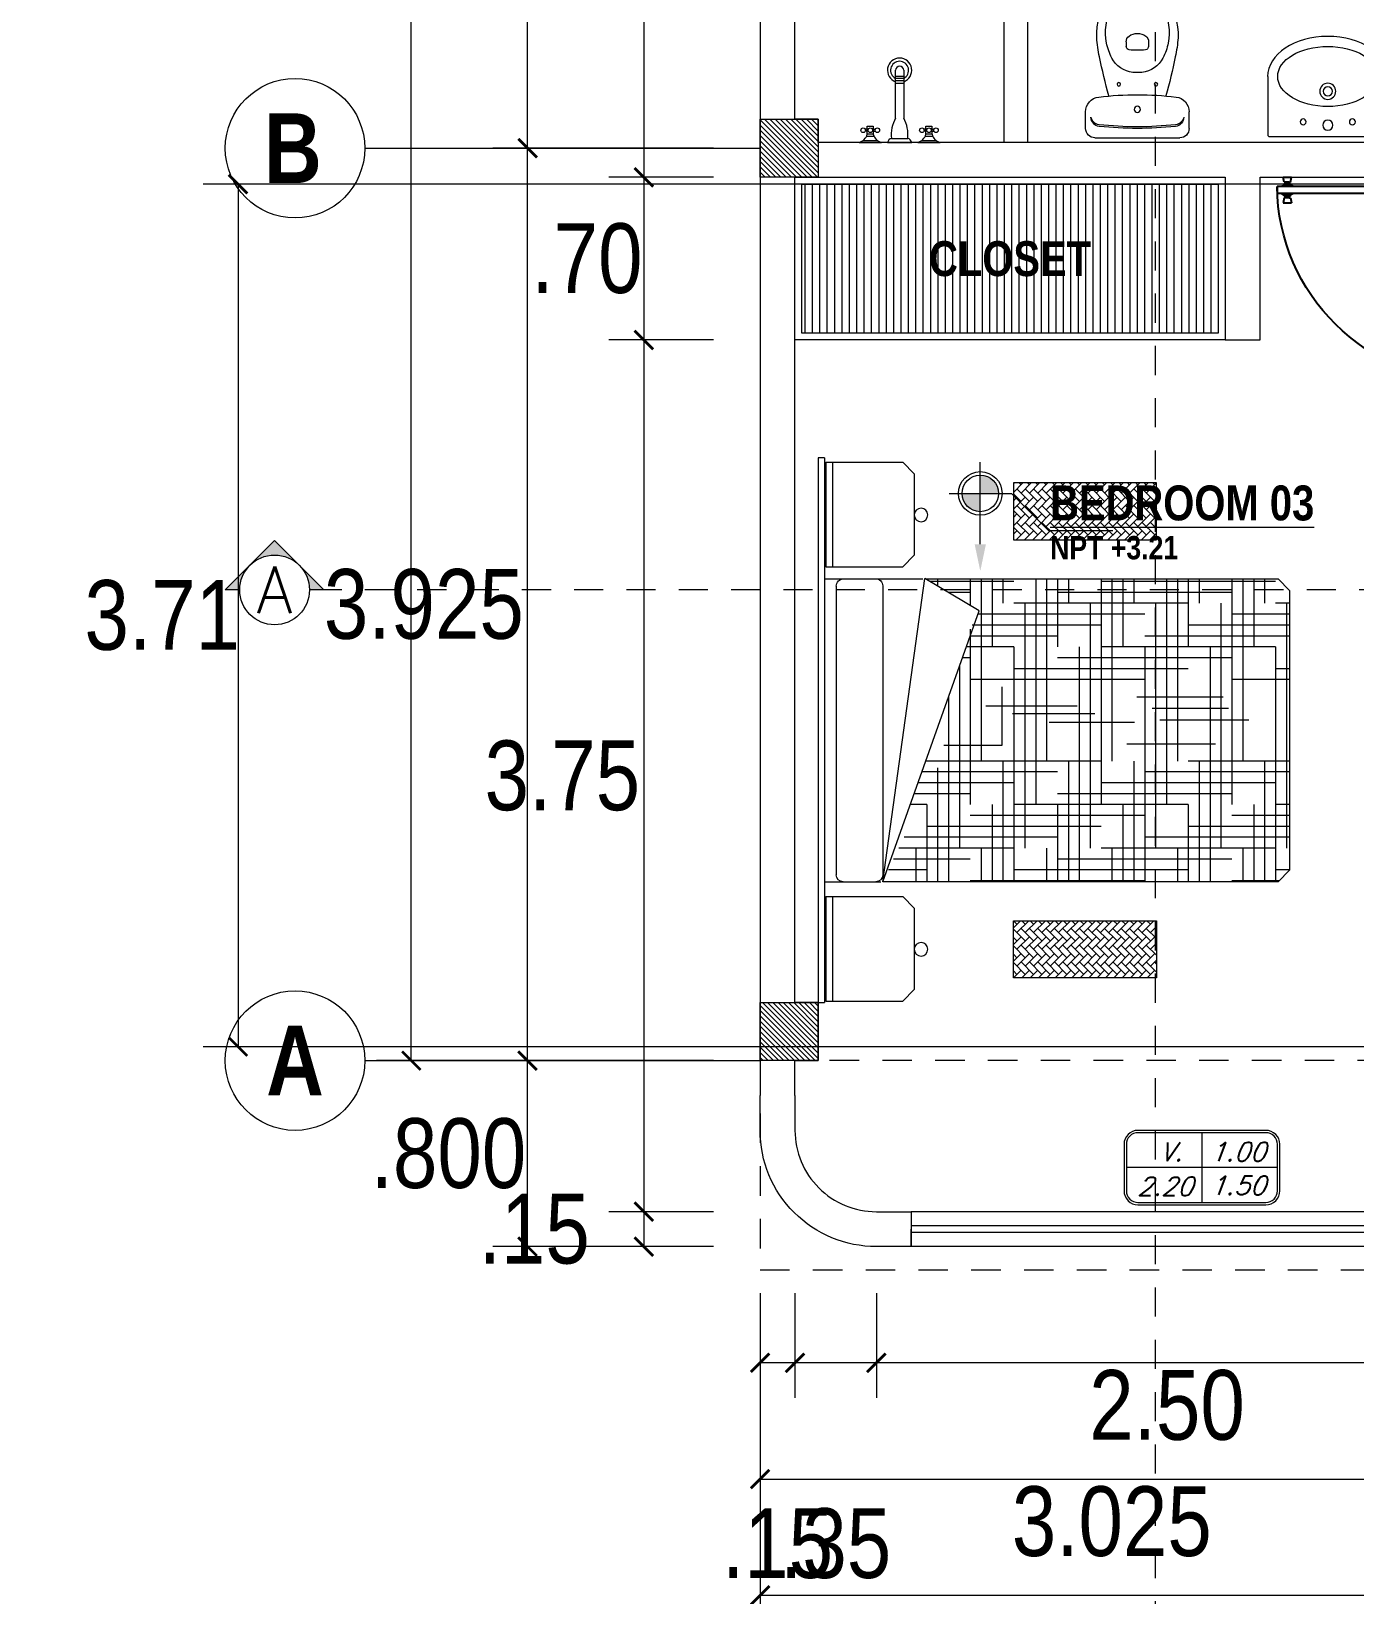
# Model space of a CAD drawing. Header units: millimetres. Extents: x 68 to 194, y 47 to 103.
# Drawn here: x 80.62 to 86.31, y 84.31 to 91.04 of the extents above; entities that cross this region are included whole.
import ezdxf
from ezdxf.enums import TextEntityAlignment as Align

# ---------------------------------------------------------------- set-up
doc = ezdxf.new("R2010")
doc.units = ezdxf.units.MM
doc.linetypes.add('DASHED', pattern=[19.05, 12.7, -6.35])
doc.linetypes.add('DASHED2', pattern=[0.375, 0.25, -0.125])
for name, color, linetype in [('_u', 7, 'Continuous'), ('A_Puerta', 32, 'Continuous'), ('G_Acotación', 171, 'Continuous')]:
    doc.layers.add(name, color=color, linetype=linetype)
for name, color, linetype, lineweight in [('A_Bloques', 56, 'Continuous', 15), ('A_Detalle de Vanos', 250, 'Continuous', 5), ('A_Muro con Techo', 232, 'Continuous', 40), ('A_Texto', 43, 'Continuous', 9), ('A_Ventana', 140, 'Continuous', 9), ('Complemento', 151, 'Continuous', 9), ('E_Columna', 3, 'Continuous', 25), ('G_Cortes', 3, 'Continuous', 60), ('G_Ejes', 253, 'Continuous', 20), ('G_Sombreados', 8, 'Continuous', 9), ('G_Texto', 122, 'Continuous', 20)]:
    doc.layers.add(name, color=color, linetype=linetype, lineweight=lineweight)
doc.styles.add('4MM', font='romans.shx', dxfattribs={"height": 0.2})
doc.styles.add('Acotacion', font='ARIALN.TTF')
doc.styles.add('AMBIENTES', font='ARIALNB.TTF', dxfattribs={"height": 0.15})
doc.styles.add('Arial Marron', font='ARIALN.TTF')
doc.styles.add('Cotas', font='ARIALNB.TTF', dxfattribs={"height": 0.1})
doc.styles.add('Eje', font='ARIALNB.TTF', dxfattribs={"height": 0.3})
doc.styles.add('LETRAS', font='simplex1.shx', dxfattribs={"oblique": 20})
doc.dimstyles.new('Lenin_50', dxfattribs={"dimtxt": 0.3, "dimasz": 0.08, "dimexe": 0.15, "dimexo": 0.2, "dimgap": 0.03, "dimtad": 2, "dimtih": 1, "dimtoh": 1, "dimlfac": -1, "dimzin": 4, "dimdsep": 46, "dimtxsty": 'Acotacion', "dimblk": 'ARCHTICK', "dimcen": 0.08, "dimclrd": 256, "dimclre": 256, "dimclrt": 4, "dimazin": 1, "dimtm": 1e-09, "dimtfac": 1, "dimtmove": 2, "dimatfit": 2, "dimfxl": 0, "dimtolj": 1, "dimlwd": 13, "dimlwe": 18, "dimarcsym": 0})

# ---------------------------------------------------------------- blocks, each defined once
blk = doc.blocks.new('COBRE1_2')
h = blk.add_hatch()
h.set_pattern_fill('AR-HBONE', color=37, scale=0.00025, style=0)
h.set_pattern_definition([(45, (-1.600238, -0.118363), (1e-14, 0.03592102), [0.0762, -0.0254]), (135, (-1.582278, -0.100403), (1e-14, 0.03592102), [0.0762, -0.0254])])
h.paths.add_polyline_path([(-0.8188, -0.8395), (-1.0637, -0.8395), (-1.0637, -1.4547), (-0.8188, -1.4547)])
h = blk.add_hatch()
h.set_pattern_fill('AR-HBONE', color=37, scale=0.00025, style=0)
h.set_pattern_definition([(135, (1.601507, -0.118363), (-4e-18, 0.03592102), [0.0762, -0.0254]), (45, (1.583546, -0.100403), (-4e-18, 0.03592102), [0.0762, -0.0254])])
h.paths.add_polyline_path([(0.8201, -0.8395), (1.065, -0.8395), (1.065, -1.4547), (0.8201, -1.4547)])
for p, q in [((-1.1717, 0), (1.1717, 0)), ((-1.1717, -0.0273), (-1.1717, 0)), ((1.1717, 0), (1.1717, -0.0273)), ((-1.1717, -0.0273), (1.1717, -0.0273)), ((-1.153, -0.0331), (-0.703, -0.0331)), ((-1.153, -0.0331), (-1.153, -0.3631)), ((-1.153, -0.0608), (-0.703, -0.0608)), ((-0.703, -0.0331), (-0.703, -0.3631)), ((-0.6511, -0.0273), (-0.6511, -0.4505)), ((0.6523, -0.0273), (0.6523, -0.2699)), ((0.7154, -0.0331), (0.7154, -0.3631)), ((0.7154, -0.0331), (1.1654, -0.0331)), ((0.7154, -0.0608), (1.1654, -0.0608)), ((1.1654, -0.0331), (1.1654, -0.3631)), ((-0.6511, -0.1093), (-0.6511, -0.2473)), ((-0.6191, -0.0773), (0.6225, -0.0773)), ((0.6523, -0.1073), (0.6523, -0.2473)), ((0.6523, -0.2773), (-0.6527, -0.4586)), ((-0.6211, -0.2773), (0.6223, -0.2773)), ((0.6523, -0.2773), (-0.513, -0.6917)), ((0.6492, -0.2789), (0.6523, -0.2789)), ((0.6523, -1.9773), (0.6523, -0.2773)), ((-1.153, -0.3631), (-1.103, -0.4131)), ((-0.753, -0.4131), (-0.703, -0.3631)), ((0.7154, -0.3631), (0.7654, -0.4131)), ((1.1154, -0.4131), (1.1654, -0.3631)), ((-1.103, -0.4131), (-0.753, -0.4131)), ((-0.513, -0.6917), (-0.6527, -0.4586)), ((-0.6511, -0.4614), (-0.6511, -1.9773)), ((-0.6511, -0.4664), (-0.6481, -0.4664)), ((0.7654, -0.4131), (1.1154, -0.4131)), ((0.6484, -1.4039), (0.6484, -0.6539)), ((0.6484, -1.9812), (0.6484, -1.7789)), ((-0.6511, -1.9773), (-0.6011, -2.0273)), ((-0.5456, -2.0132), (0.5078, -2.0132)), ((0.6023, -2.0273), (0.6523, -1.9773)), ((-0.6011, -2.0273), (0.6023, -2.0273))]:
    blk.add_line(p, q)
at = {"color": 37}
for p, q in [((0.5547, -0.6539), (0.5547, -0.3243)), ((0.6016, -0.4664), (0.6016, -0.3017)), ((0.3203, -0.4664), (0.3203, -0.3954)), ((0.4609, -1.0289), (0.4609, -0.3694)), ((0.5078, -0.8414), (0.5078, -0.3468)), ((0.1328, -1.2164), (0.1328, -0.4621)), ((0.1797, -1.0289), (0.1797, -0.4454)), ((0.2266, -0.8414), (0.2266, -0.4287)), ((0.2734, -0.6539), (0.2734, -0.4121)), ((0.3203, -0.4664), (0.6523, -0.4664)), ((0.4141, -1.2164), (0.4141, -0.4664)), ((0.5078, -0.4195), (0.6523, -0.4195)), ((-0.6511, -0.5132), (-0.62, -0.5132)), ((-0.6393, -0.8414), (-0.6393, -0.4809)), ((0.1617, -0.5132), (0.6523, -0.5132)), ((-0.5924, -0.6539), (-0.5924, -0.5591)), ((-0.1429, -0.5601), (0.6523, -0.5601)), ((0.0644, -0.5399), (0.0644, -0.7912)), ((-0.6511, -0.6539), (-0.5356, -0.6539)), ((-0.4518, -1.2164), (-0.4518, -0.6623)), ((-0.4343, -0.6539), (0.3203, -0.6539)), ((-0.4049, -1.0289), (-0.4049, -0.6533)), ((-0.3581, -0.8414), (-0.3581, -0.6366)), ((-0.3112, -0.6539), (-0.3112, -0.6199)), ((-0.2747, -0.607), (0.5078, -0.607)), ((-0.2174, -1.4039), (-0.2174, -0.6539)), ((0.3672, -1.4039), (0.3672, -0.6539)), ((-0.6511, -0.7007), (0.1328, -0.7007)), ((-0.4987, -1.4039), (-0.4987, -0.6848)), ((-0.1049, -0.7202), (-0.1049, -1.1136)), ((0.5078, -0.7007), (0.6523, -0.7007)), ((-0.6511, -0.7476), (-0.3581, -0.7476)), ((-0.6511, -0.7945), (-0.5456, -0.7945)), ((0.0644, -0.7912), (-0.1868, -0.7912)), ((0.1328, -0.7945), (0.6523, -0.7945)), ((0.3203, -0.7476), (0.6523, -0.7476)), ((-0.5456, -1.5914), (-0.5456, -0.8414)), ((-0.3581, -0.8414), (0.6523, -0.8414)), ((-0.2643, -1.5914), (-0.2643, -0.8414)), ((-0.0721, -0.8349), (-0.0721, -1.19)), ((0.3203, -1.5914), (0.3203, -0.8414)), ((0.6016, -1.5914), (0.6016, -0.8414)), ((-0.6511, -0.9351), (0.3203, -0.9351)), ((-0.5456, -0.8882), (0.5078, -0.8882)), ((-0.6511, -0.982), (0.1328, -0.982)), ((-0.0339, -0.9934), (-0.0339, -1.3594)), ((0.5078, -0.982), (0.6523, -0.982)), ((-0.6511, -1.0289), (-0.3581, -1.0289)), ((-0.6511, -1.0757), (-0.5456, -1.0757)), ((-0.5924, -1.7789), (-0.5924, -1.0289)), ((-0.3112, -1.7789), (-0.3112, -1.0289)), ((0.1328, -1.0757), (0.6523, -1.0757)), ((0.2734, -1.7789), (0.2734, -1.0289)), ((0.3203, -1.0289), (0.6523, -1.0289)), ((0.5547, -1.7789), (0.5547, -1.0289)), ((-0.3581, -1.1226), (0.6523, -1.1226)), ((-0.5456, -1.1695), (0.5078, -1.1695)), ((-0.6511, -1.2164), (0.3203, -1.2164)), ((-0.6511, -1.2632), (0.1328, -1.2632)), ((-0.6393, -1.9664), (-0.6393, -1.2164)), ((-0.3581, -1.9664), (-0.3581, -1.2164)), ((0.2266, -1.9664), (0.2266, -1.2164)), ((0.5078, -1.9664), (0.5078, -1.2164)), ((0.5078, -1.2632), (0.6523, -1.2632)), ((-0.6511, -1.3101), (-0.3581, -1.3101)), ((0.0589, -1.3266), (0.0589, -1.709)), ((0.3203, -1.3101), (0.6523, -1.3101)), ((-0.6511, -1.357), (-0.5456, -1.357)), ((-0.4049, -2.0273), (-0.4049, -1.4039)), ((-0.3581, -1.4039), (0.6523, -1.4039)), ((-0.1431, -1.3703), (-0.1431, -1.7418)), ((0.1328, -1.357), (0.6523, -1.357)), ((0.1797, -2.0273), (0.1797, -1.4039)), ((0.4609, -2.0273), (0.4609, -1.4039)), ((-0.5456, -1.4507), (0.5078, -1.4507)), ((-0.094, -1.4359), (-0.094, -1.7637)), ((-0.0448, -1.4687), (-0.0448, -1.8511)), ((-0.6511, -1.4976), (0.3203, -1.4976)), ((-0.6511, -1.5445), (0.1328, -1.5445)), ((0.5078, -1.5445), (0.6523, -1.5445)), ((-0.6511, -1.5914), (-0.3581, -1.5914)), ((-0.4518, -2.0273), (-0.4518, -1.5914)), ((0.1328, -2.0273), (0.1328, -1.5914)), ((0.3203, -1.5914), (0.6523, -1.5914)), ((0.4141, -2.0273), (0.4141, -1.5914)), ((-0.6511, -1.6382), (-0.5456, -1.6382)), ((0.1328, -1.6382), (0.6523, -1.6382)), ((-0.5456, -1.732), (0.5078, -1.732)), ((-0.3581, -1.6851), (0.6523, -1.6851)), ((-0.6511, -1.7789), (0.3203, -1.7789)), ((-0.4987, -2.0273), (-0.4987, -1.7789)), ((-0.2174, -2.0273), (-0.2174, -1.7789)), ((0.3672, -2.0273), (0.3672, -1.7789)), ((-0.6511, -1.8257), (0.1328, -1.8257)), ((-0.6511, -1.8726), (-0.3581, -1.8726)), ((0.3203, -1.8726), (0.6523, -1.8726)), ((0.5078, -1.8257), (0.6523, -1.8257)), ((-0.6511, -1.9195), (-0.5456, -1.9195)), ((0.1328, -1.9195), (0.6523, -1.9195)), ((-0.5456, -2.0273), (-0.5456, -1.9664)), ((-0.3581, -1.9664), (0.6523, -1.9664)), ((-0.2643, -2.0273), (-0.2643, -1.9664)), ((0.3203, -2.0273), (0.3203, -1.9664)), ((0.6016, -2.0273), (0.6016, -1.9664))]:
    blk.add_line(p, q, dxfattribs=at)
for points in [[(-1.0637, -0.8395), (-0.8188, -0.8395), (-0.8188, -1.4547), (-1.0637, -1.4547)], [(1.065, -0.8395), (0.8201, -0.8395), (0.8201, -1.4547), (1.065, -1.4547)]]:
    blk.add_lwpolyline(points, close=True)
for centre in [(-0.9256, -0.4422), (0.9427, -0.4422)]:
    blk.add_circle(centre, 0.0292)
for centre, radius, start, end in [((-0.6191, -0.1093), 0.032, 89.99992, 179.99995), ((0.6223, -0.1073), 0.03, 0.11268, 89.62857), ((-0.6211, -0.2473), 0.03, 179.99998, 270.00004), ((0.6223, -0.2473), 0.03, 270, 0)]:
    blk.add_arc(centre, radius, start, end)
blk = doc.blocks.new('Puerta 02')
for p, q in [((0.0239, 0.9132), (0, 0.918)), ((0, 0.918), (0, 0.8782)), ((0.0239, 0.9068), (0.0239, 0.9132)), ((0.0277, 0.9068), (0.0239, 0.9068)), ((0.0239, 0.8893), (0.0239, 0.9068)), ((0.0317, 0.9092), (0.0277, 0.9092)), ((0.0277, 0.9068), (0.0277, 0.9092)), ((0.0277, 0.8893), (0.0277, 0.9068)), ((0.0317, 0.9092), (0.0317, 0.9124)), ((0.0357, 0.9124), (0.0317, 0.9124)), ((0.0317, 0.8869), (0.0317, 0.9092)), ((0.042, 0.9243), (0.0357, 0.9124)), ((0.0357, 0.8838), (0.0357, 0.9124)), ((0.042, 0.8718), (0.042, 0.9243)), ((0.0436, 0.9243), (0.042, 0.9243)), ((0.0436, 0.9463), (0.0784, 0.9463)), ((0.0436, 0.005), (0.0436, 0.9463)), ((0.0784, 0.005), (0.0784, 0.9463)), ((0.0784, 0.9243), (0.08, 0.9243)), ((0.0789, 0.8981), (0.0789, 0.8981)), ((0.0789, 0.8981), (0.0789, 0.8981)), ((0.08, 0.8718), (0.08, 0.9243)), ((0.08, 0.9243), (0.0863, 0.9124)), ((0.0863, 0.8838), (0.0863, 0.9124)), ((0.0863, 0.9124), (0.0903, 0.9124)), ((0.0903, 0.9092), (0.0903, 0.9124)), ((0.0903, 0.9092), (0.0943, 0.9092)), ((0.0903, 0.8869), (0.0903, 0.9092)), ((0.0943, 0.9068), (0.0943, 0.9092)), ((0.0943, 0.8893), (0.0943, 0.9068)), ((0.0943, 0.9068), (0.0983, 0.9068)), ((0.0983, 0.9132), (0.1221, 0.918)), ((0.0983, 0.9068), (0.0983, 0.9132)), ((0.0983, 0.8893), (0.0983, 0.9068)), ((0.1221, 0.918), (0.1221, 0.8782)), ((0.0239, 0.883), (0, 0.8782)), ((0.0277, 0.8893), (0.0239, 0.8893)), ((0.0239, 0.8893), (0.0239, 0.883)), ((0.0277, 0.8893), (0.0277, 0.8869)), ((0.0317, 0.8869), (0.0277, 0.8869)), ((0.0317, 0.8869), (0.0317, 0.8838)), ((0.0357, 0.8838), (0.0317, 0.8838)), ((0.042, 0.8718), (0.0357, 0.8838)), ((0.0436, 0.8718), (0.042, 0.8718)), ((0.0784, 0.8718), (0.08, 0.8718)), ((0.08, 0.8718), (0.0863, 0.8838)), ((0.0863, 0.8838), (0.0903, 0.8838)), ((0.0903, 0.8869), (0.0943, 0.8869)), ((0.0903, 0.8869), (0.0903, 0.8838)), ((0.0943, 0.8893), (0.0943, 0.8869)), ((0.0943, 0.8893), (0.0983, 0.8893)), ((0.0983, 0.8893), (0.0983, 0.883)), ((0.0983, 0.883), (0.1221, 0.8782)), ((0, 0.05), (0, -0.05)), ((0.0336, 0.05), (0, 0.05)), ((0.0336, 0.05), (0.0336, 0.005)), ((0.0436, 0.005), (0.0336, 0.005)), ((0.0783, 0.005), (0.0433, 0.005)), ((0.0436, 0.005), (0.0436, -0.05)), ((0.965, 0.005), (0.975, 0.005)), ((0.965, 0.005), (0.965, -0.05)), ((0.975, 0.05), (0.975, 0.005)), ((0.975, 0.05), (1, 0.05)), ((1, 0.05), (1, -0.05)), ((0.0436, -0.05), (0, -0.05)), ((1, -0.05), (0.965, -0.05))]:
    blk.add_line(p, q)
blk.add_arc((0.0336, 0.005), 0.9414, 0, 89.39134)
blk = doc.blocks.new('TITULP')
h = blk.add_hatch(color=1)
h.paths.add_polyline_path([(0, -0.0554), (0, -0.134), (0.0785, -0.134, 0.414214)])
h.paths.add_polyline_path([(0, -0.134), (-0.0785, -0.134, 0.414214), (0, -0.2125)])
for p, q in [((0, -0.3527), (0, 0)), ((-0.134, -0.134), (0.134, -0.134)), ((0.2939, -0.2939), (0.5699, -0.2939))]:
    blk.add_line(p, q)
at = {"lineweight": 18}
blk.add_line((0.134, -0.134), (0.2939, -0.2939), dxfattribs=at)
for radius in [0.0937, 0.0785]:
    blk.add_circle((0, -0.134), radius)
blk.add_solid([(0.0242, -0.3527), (0, -0.4678), (-0.0242, -0.3527)])
at = {"style": 'Arial Marron', "width": 1.35}
blk.add_attdef('%%USALA', text='', height=0.14, dxfattribs=at).set_placement((0.3052, -0.1124), align=Align.TOP_LEFT)
at = {"style": 'Arial Marron', "width": 1.1}
blk.add_attdef('NPT%%P0.00', text='', height=0.1, dxfattribs=at).set_placement((0.6033, -0.3972), align=Align.MIDDLE_CENTER)
at = {"style": 'Arial Marron'}
blk.add_attdef('PISO', text='', height=0.08, dxfattribs=at).set_placement((0.6033, -0.5391), align=Align.MIDDLE_CENTER)
blk = doc.blocks.new('L01601A', base_point=(1717.16, 970.19))
blk.add_circle((1717.16, 970.19), 25)
blk = doc.blocks.new('L01601B', base_point=(1777.33, 924.89))
blk.add_arc((1777.33, 924.89), 30, 180, 0)
blk = doc.blocks.new('Lavatorio 01')
blk.add_lwpolyline([(-0.2836, 0.2586), (-0.0336, 0.2586, -0.414214), (-0.025, 0.25), (-0.025, -0.25, -0.414214), (-0.0336, -0.2586), (-0.2836, -0.2586)], format="xyb")
for centre, radius in [((-0.0884, 0.1059), 0.0129), ((-0.2197, 0), 0.0345), ((-0.2197, 0), 0.0198), ((-0.0742, 0), 0.0216), ((-0.0884, -0.1059), 0.0129)]:
    blk.add_circle(centre, radius)
at = {"extrusion": (0, 0, -1), "xscale": 0.008620689655174374, "zscale": -0.008620689655172419, "rotation": 90}
for name, yscale in [('L01601B', 0.005747126436773442), ('L01601A', 0.005172413793104624)]:
    blk.add_blockref(name, (0.2836, 0), dxfattribs=dict(at, yscale=yscale))
blk = doc.blocks.new('INOD4')
at = {"linetype": 'ByBlock'}
for p, q in [((-0.2225, -0.06), (-0.2225, -0.1316)), ((-0.1825, -0.02), (0.1825, -0.02)), ((0.2225, -0.06), (0.2225, -0.1316)), ((-0.048, -0.433), (-0.048, -0.4129)), ((0.048, -0.433), (0.048, -0.4129))]:
    blk.add_line(p, q, dxfattribs=at)
for centre, radius in [((0, -0.142), 0.0135), ((0, -0.142), 0.0135), ((-0.08, -0.25), 0.0075), ((0.08, -0.25), 0.0075)]:
    blk.add_circle(centre, radius, dxfattribs=at)
for centre, radius, start, end in [((-0.1825, -0.06), 0.04, 90, 180), ((0, -1.56), 1.493, 83.67552, 96.33055), ((0, -1.56), 1.5, 83.72811, 96.27189), ((0.1825, -0.06), 0.04, 0, 90), ((-0.1585, -0.1316), 0.064, 180, 263.20695), ((-0.1595, -0.1087), 0.04, 96.27189, 180), ((-0.1601, -0.1159), 0.04, 96.21414, 169.75716), ((0.1595, -0.1087), 0.04, 0, 83.72811), ((0.1601, -0.1159), 0.04, 10.24284, 83.78586), ((0.1585, -0.1316), 0.064, 276.79305, 0), ((0, 1.199), 1.404, 263.20695, 276.79305), ((2.2862, -0.8696), 2.5, 164.45601, 168.42561), ((-2.2862, -0.8696), 2.5, 11.57439, 15.54399), ((-0.007, -0.416), 0.1156, 96.24191, 152.59732), ((0, -0.48), 0.18, 83.75809, 96.24191), ((0.007, -0.416), 0.1156, 27.40268, 83.75809), ((0.4232, -0.4957), 0.6, 167.70933, 175.6206), ((0.1123, -0.4778), 0.25, 152.59732, 168.38048), ((-0.033, -0.4129), 0.015, 96.64916, 180), ((0, -0.696), 0.3, 83.35084, 96.64916), ((0.033, -0.4129), 0.015, 0, 83.35084), ((-0.1123, -0.4778), 0.25, 11.61952, 27.40268), ((-0.4232, -0.4957), 0.6, 4.3794, 12.29067), ((0.0848, -0.4604), 0.26, 177.69717, 218.71313), ((0.079, -0.471), 0.216, 168.38048, 209.11615), ((-0.018, -0.433), 0.03, 180, 233.1301), ((0, -0.409), 0.06, 233.1301, 306.8699), ((0.018, -0.433), 0.03, 306.8699, 0), ((-0.079, -0.471), 0.216, 330.88385, 11.61952), ((-0.0848, -0.4604), 0.26, 321.28687, 2.30283), ((0, -0.515), 0.1256, 209.11615, 330.88385), ((0, -0.515), 0.16, 222.43623, 317.56377)]:
    blk.add_arc(centre, radius, start, end, dxfattribs=at)
blk = doc.blocks.new('Llaves_ducha')
for p, q in [((0, 0.145), (0, 0.0652)), ((0.0072, 0.1308), (0.0072, 0.0795)), ((0.0217, 0.0912), (0.0217, 0.1188)), ((0.0399, 0.116), (0.0399, 0.1232)), ((0.0471, 0.116), (0.0471, 0.1232)), ((0.0399, 0.0943), (0.0399, 0.087)), ((0.0471, 0.0943), (0.0471, 0.087)), ((0, 0.0435), (0, -0.0435)), ((0, 0.0399), (0, -0.0399)), ((0.0145, 0.029), (0.0145, -0.029)), ((0.087, 0.0145), (0.2586, 0.0145)), ((0.2586, -0.0145), (0.087, -0.0145)), ((0, -0.0652), (0, -0.145)), ((0.0072, -0.0795), (0.0072, -0.1308)), ((0.0217, -0.1191), (0.0217, -0.0914)), ((0.0399, -0.0943), (0.0399, -0.087)), ((0.0471, -0.0943), (0.0471, -0.087)), ((0.0399, -0.116), (0.0399, -0.1232)), ((0.0471, -0.116), (0.0471, -0.1232))]:
    blk.add_line(p, q)
for points in [[(0.029, 0.116), (0.058, 0.116), (0.058, 0.0943), (0.029, 0.0943)], [(0.029, -0.0943), (0.058, -0.0943), (0.058, -0.116), (0.029, -0.116)]]:
    blk.add_lwpolyline(points, close=True)
for points in [[(0.2128, 0.0145), (0.2128, -0.0145)], [(0.2216, 0.0145), (0.2216, -0.0145)], [(0.2305, 0.0145), (0.2305, -0.0145)], [(0.2379, 0.0145), (0.2379, -0.0145)]]:
    blk.add_lwpolyline(points)
for centre in [(0.0435, 0.1305), (0.0435, 0.1051), (0.0435, 0.0798), (0.0435, -0.0798), (0.0435, -0.1051), (0.0435, -0.1305)]:
    blk.add_circle(centre, 0.00811)
for centre, radius, start, end in [((0.0399, 0.1559), 0.0413, 195.2551, 254.7449), ((0.0399, 0.0544), 0.0413, 105.2551, 164.7449), ((-0.0059, 0.0231), 0.0212, 16.1502, 73.8498), ((0.029, -0.087), 0.1169, 60.2551, 97.125), ((0.2586, 0), 0.0435, 199.4706, 160.5294), ((0.2586, 0), 0.0324, 206.5644, 153.4356), ((0.2586, 0), 0.0145, 270, 90), ((-0.0059, -0.0231), 0.0212, 286.1502, 343.8498), ((0.029, 0.087), 0.1169, 262.875, 299.7449), ((0.0399, -0.0544), 0.0413, 195.2551, 254.7449), ((0.0399, -0.1559), 0.0413, 105.2551, 164.7449)]:
    blk.add_arc(centre, radius, start, end)
blk = doc.blocks.new('Eri')
blk.add_line((-1.7, 0), (0, 0))
blk.add_circle((-2, 0), 0.3)
at = {"color": 1, "style": 'Eje', "flags": 4}
blk.add_attdef('H', text='', height=0.3, dxfattribs=at).set_placement((-2, 0), align=Align.MIDDLE_CENTER)
blk = doc.blocks.new('_ArchTick')
at = {"color": 0, "linetype": 'ByBlock', "const_width": 0.15}
blk.add_lwpolyline([(-0.5, -0.5), (0.5, 0.5)], dxfattribs=at)
blk = doc.blocks.new('*D64')
at = {"layer": 'Defpoints', "color": 0}
for p in [(83.7519, 85.8087), (89.7519, 85.8087), (89.7519, 84.3087)]:
    blk.add_point(p, dxfattribs=at)
at = {"layer": 'G_Acotación', "lineweight": 18}
for p, q in [((83.7519, 85.6087), (83.7519, 84.1587)), ((89.7519, 85.6087), (89.7519, 84.1587))]:
    blk.add_line(p, q, dxfattribs=at)
at = {"layer": 'G_Acotación', "lineweight": 13}
blk.add_line((83.7519, 84.3087), (89.7519, 84.3087), dxfattribs=at)
at = {"layer": 'G_Acotación', "lineweight": 13, "xscale": 0.08, "yscale": 0.08, "zscale": 0.08}
for p, rotation in [((83.7519, 84.3087), 179.9999999999996), ((89.7519, 84.3087), 359.9999999999996)]:
    blk.add_blockref('_ArchTick', p, dxfattribs=dict(at, rotation=rotation))
at = {"layer": 'G_Acotación', "color": 4, "lineweight": 5, "insert": (86.7519, 84.1255), "char_height": 0.3, "attachment_point": 5, "style": 'Acotacion'}
blk.add_mtext('\\A1;6.000', dxfattribs=at)
blk = doc.blocks.new('*D66')
at = {"layer": 'Defpoints', "color": 0}
for p in [(83.7519, 85.8087), (86.7769, 85.8087), (86.7769, 84.8087)]:
    blk.add_point(p, dxfattribs=at)
at = {"layer": 'G_Acotación', "lineweight": 18}
for p, q in [((83.7519, 85.6087), (83.7519, 84.6587)), ((86.7769, 85.6087), (86.7769, 84.6587))]:
    blk.add_line(p, q, dxfattribs=at)
at = {"layer": 'G_Acotación', "lineweight": 13}
blk.add_line((83.7519, 84.8087), (86.7769, 84.8087), dxfattribs=at)
at = {"layer": 'G_Acotación', "lineweight": 13, "xscale": 0.08, "yscale": 0.08, "zscale": 0.08}
for p, rotation in [((83.7519, 84.8087), 179.9999999999996), ((86.7769, 84.8087), 359.9999999999996)]:
    blk.add_blockref('_ArchTick', p, dxfattribs=dict(at, rotation=rotation))
at = {"layer": 'G_Acotación', "color": 4, "lineweight": 5, "insert": (85.2644, 84.6255), "char_height": 0.3, "attachment_point": 5, "style": 'Acotacion'}
blk.add_mtext('\\A1;3.025', dxfattribs=at)
blk = doc.blocks.new('*D67')
at = {"layer": 'Defpoints', "color": 0}
for p in [(82.2519, 99.1087), (83.7519, 99.1087), (83.7519, 86.6087)]:
    blk.add_point(p, dxfattribs=at)
at = {"layer": 'G_Acotación', "lineweight": 18}
for p, q in [((83.5519, 99.1087), (82.1019, 99.1087)), ((83.5519, 86.6087), (82.1019, 86.6087))]:
    blk.add_line(p, q, dxfattribs=at)
at = {"layer": 'G_Acotación', "lineweight": 13}
blk.add_line((82.2519, 86.6087), (82.2519, 99.1087), dxfattribs=at)
at = {"layer": 'G_Acotación', "lineweight": 13, "xscale": 0.08, "yscale": 0.08, "zscale": 0.08}
for p, rotation in [((82.2519, 99.1087), 90), ((82.2519, 86.6087), 270)]:
    blk.add_blockref('_ArchTick', p, dxfattribs=dict(at, rotation=rotation))
at = {"layer": 'G_Acotación', "color": 4, "lineweight": 5, "insert": (81.7232, 92.8587), "char_height": 0.3, "attachment_point": 5, "style": 'Acotacion'}
blk.add_mtext('\\A1;12.500', dxfattribs=at)
blk = doc.blocks.new('*D68')
at = {"layer": 'Defpoints', "color": 0}
for p in [(82.7519, 90.5337), (83.7519, 90.5337), (83.7519, 86.6087)]:
    blk.add_point(p, dxfattribs=at)
at = {"layer": 'G_Acotación', "lineweight": 18}
for p, q in [((83.5519, 90.5337), (82.6019, 90.5337)), ((83.5519, 86.6087), (82.6019, 86.6087))]:
    blk.add_line(p, q, dxfattribs=at)
at = {"layer": 'G_Acotación', "lineweight": 13}
blk.add_line((82.7519, 86.6087), (82.7519, 90.5337), dxfattribs=at)
at = {"layer": 'G_Acotación', "lineweight": 13, "xscale": 0.08, "yscale": 0.08, "zscale": 0.08}
for p, rotation in [((82.7519, 90.5337), 90), ((82.7519, 86.6087), 270)]:
    blk.add_blockref('_ArchTick', p, dxfattribs=dict(at, rotation=rotation))
at = {"layer": 'G_Acotación', "color": 4, "lineweight": 5, "insert": (82.3059, 88.5712), "char_height": 0.3, "attachment_point": 5, "style": 'Acotacion'}
blk.add_mtext('\\A1;3.925', dxfattribs=at)
blk = doc.blocks.new('*D167')
at = {"layer": 'Defpoints', "color": 0}
for p in [(82.7519, 95.0837), (83.7519, 95.0837), (83.7519, 90.5337)]:
    blk.add_point(p, dxfattribs=at)
at = {"layer": 'G_Acotación', "lineweight": 18}
for p, q in [((83.5519, 95.0837), (82.6019, 95.0837)), ((83.5519, 90.5337), (82.6019, 90.5337))]:
    blk.add_line(p, q, dxfattribs=at)
at = {"layer": 'G_Acotación', "lineweight": 13}
blk.add_line((82.7519, 90.5337), (82.7519, 95.0837), dxfattribs=at)
at = {"layer": 'G_Acotación', "lineweight": 13, "xscale": 0.08, "yscale": 0.08, "zscale": 0.08}
for p, rotation in [((82.7519, 95.0837), 90), ((82.7519, 90.5337), 270)]:
    blk.add_blockref('_ArchTick', p, dxfattribs=dict(at, rotation=rotation))
at = {"layer": 'G_Acotación', "color": 4, "lineweight": 5, "insert": (82.3023, 92.8087), "char_height": 0.3, "attachment_point": 5, "style": 'Acotacion'}
blk.add_mtext('\\A1;4.550', dxfattribs=at)
blk = doc.blocks.new('*D69')
at = {"layer": 'Defpoints', "color": 0}
for p in [(82.7519, 86.6087), (83.7519, 86.6087), (83.7519, 85.8087)]:
    blk.add_point(p, dxfattribs=at)
at = {"layer": 'G_Acotación', "lineweight": 18}
for p, q in [((83.5519, 86.6087), (82.6019, 86.6087)), ((83.5519, 85.8087), (82.6019, 85.8087))]:
    blk.add_line(p, q, dxfattribs=at)
at = {"layer": 'G_Acotación', "lineweight": 13}
blk.add_line((82.7519, 85.8087), (82.7519, 86.6087), dxfattribs=at)
at = {"layer": 'G_Acotación', "lineweight": 13, "xscale": 0.08, "yscale": 0.08, "zscale": 0.08}
for p, rotation in [((82.7519, 86.6087), 90), ((82.7519, 85.8087), 270)]:
    blk.add_blockref('_ArchTick', p, dxfattribs=dict(at, rotation=rotation))
at = {"layer": 'G_Acotación', "color": 4, "lineweight": 5, "insert": (82.4118, 86.2087), "char_height": 0.3, "attachment_point": 5, "style": 'Acotacion'}
blk.add_mtext('\\A1;.800', dxfattribs=at)
blk = doc.blocks.new('*D86')
at = {"layer": 'Defpoints', "color": 0}
for p in [(78.1519, 99.1087), (79.6519, 99.1087), (78.1519, 86.6087)]:
    blk.add_point(p, dxfattribs=at)
at = {"layer": 'G_Acotación', "lineweight": 18}
for p, q in [((78.3519, 99.1087), (79.8019, 99.1087)), ((78.3519, 86.6087), (79.8019, 86.6087))]:
    blk.add_line(p, q, dxfattribs=at)
at = {"layer": 'G_Acotación', "lineweight": 13}
blk.add_line((79.6519, 86.6087), (79.6519, 99.1087), dxfattribs=at)
at = {"layer": 'G_Acotación', "lineweight": 13, "xscale": 0.08, "yscale": 0.08, "zscale": 0.08}
for p, rotation in [((79.6519, 99.1087), 90), ((79.6519, 86.6087), 270)]:
    blk.add_blockref('_ArchTick', p, dxfattribs=dict(at, rotation=rotation))
at = {"layer": 'G_Acotación', "color": 4, "lineweight": 5, "insert": (80.1806, 92.8587), "char_height": 0.3, "attachment_point": 5, "style": 'Acotacion'}
blk.add_mtext('\\A1;12.500', dxfattribs=at)
blk = doc.blocks.new('*D185')
at = {"layer": 'Defpoints', "color": 0}
for p in [(83.7519, 99.1087), (83.2519, 90.4087), (83.7519, 90.4087)]:
    blk.add_point(p, dxfattribs=at)
at = {"layer": 'G_Acotación', "lineweight": 18}
for p, q in [((83.5519, 99.1087), (83.1019, 99.1087)), ((83.5519, 90.4087), (83.1019, 90.4087))]:
    blk.add_line(p, q, dxfattribs=at)
at = {"layer": 'G_Acotación', "lineweight": 13}
blk.add_line((83.2519, 99.1087), (83.2519, 90.4087), dxfattribs=at)
at = {"layer": 'G_Acotación', "lineweight": 13, "xscale": 0.08, "yscale": 0.08, "zscale": 0.08}
for p, rotation in [((83.2519, 99.1087), 90), ((83.2519, 90.4087), 270)]:
    blk.add_blockref('_ArchTick', p, dxfattribs=dict(at, rotation=rotation))
at = {"layer": 'G_Acotación', "color": 4, "lineweight": 5, "insert": (82.9028, 94.7587), "char_height": 0.3, "attachment_point": 5, "style": 'Acotacion'}
blk.add_mtext('\\A1;8.70', dxfattribs=at)
blk = doc.blocks.new('*D186')
at = {"layer": 'Defpoints', "color": 0}
for p in [(83.7519, 90.4087), (83.2519, 89.7087), (83.7519, 89.7087)]:
    blk.add_point(p, dxfattribs=at)
at = {"layer": 'G_Acotación', "lineweight": 18}
for p, q in [((83.5519, 90.4087), (83.1019, 90.4087)), ((83.5519, 89.7087), (83.1019, 89.7087))]:
    blk.add_line(p, q, dxfattribs=at)
at = {"layer": 'G_Acotación', "lineweight": 13}
blk.add_line((83.2519, 90.4087), (83.2519, 89.7087), dxfattribs=at)
at = {"layer": 'G_Acotación', "lineweight": 13, "xscale": 0.08, "yscale": 0.08, "zscale": 0.08}
for p, rotation in [((83.2519, 90.4087), 90), ((83.2519, 89.7087), 270)]:
    blk.add_blockref('_ArchTick', p, dxfattribs=dict(at, rotation=rotation))
at = {"layer": 'G_Acotación', "color": 4, "lineweight": 5, "insert": (83.0074, 90.0587), "char_height": 0.3, "attachment_point": 5, "style": 'Acotacion'}
blk.add_mtext('\\A1;.70', dxfattribs=at)
blk = doc.blocks.new('*D187')
at = {"layer": 'Defpoints', "color": 0}
for p in [(83.7519, 89.7087), (83.2519, 85.9587), (83.7519, 85.9587)]:
    blk.add_point(p, dxfattribs=at)
at = {"layer": 'G_Acotación', "lineweight": 18}
for p, q in [((83.5519, 89.7087), (83.1019, 89.7087)), ((83.5519, 85.9587), (83.1019, 85.9587))]:
    blk.add_line(p, q, dxfattribs=at)
at = {"layer": 'G_Acotación', "lineweight": 13}
blk.add_line((83.2519, 89.7087), (83.2519, 85.9587), dxfattribs=at)
at = {"layer": 'G_Acotación', "lineweight": 13, "xscale": 0.08, "yscale": 0.08, "zscale": 0.08}
for p, rotation in [((83.2519, 89.7087), 90), ((83.2519, 85.9587), 270)]:
    blk.add_blockref('_ArchTick', p, dxfattribs=dict(at, rotation=rotation))
at = {"layer": 'G_Acotación', "color": 4, "lineweight": 5, "insert": (82.9015, 87.8337), "char_height": 0.3, "attachment_point": 5, "style": 'Acotacion'}
blk.add_mtext('\\A1;3.75', dxfattribs=at)
blk = doc.blocks.new('*D122')
at = {"layer": 'Defpoints', "color": 0}
for p in [(83.7519, 85.9587), (83.2519, 85.8087), (83.7519, 85.8087)]:
    blk.add_point(p, dxfattribs=at)
at = {"layer": 'G_Acotación', "lineweight": 18}
for p, q in [((83.5519, 85.9587), (83.1019, 85.9587)), ((83.5519, 85.8087), (83.1019, 85.8087))]:
    blk.add_line(p, q, dxfattribs=at)
at = {"layer": 'G_Acotación', "lineweight": 13}
blk.add_line((83.2519, 85.9587), (83.2519, 85.8087), dxfattribs=at)
at = {"layer": 'G_Acotación', "lineweight": 13, "xscale": 0.08, "yscale": 0.08, "zscale": 0.08}
for p, rotation in [((83.2519, 85.9587), 90), ((83.2519, 85.8087), 270)]:
    blk.add_blockref('_ArchTick', p, dxfattribs=dict(at, rotation=rotation))
at = {"layer": 'G_Acotación', "color": 4, "lineweight": 5, "insert": (82.7806, 85.8837), "char_height": 0.3, "attachment_point": 5, "style": 'Acotacion'}
blk.add_mtext('\\A1;.15', dxfattribs=at)
blk = doc.blocks.new('*D139')
at = {"layer": 'Defpoints', "color": 0}
for p in [(83.9019, 85.8087), (84.2519, 85.8087), (83.9019, 85.3087)]:
    blk.add_point(p, dxfattribs=at)
at = {"layer": 'G_Acotación', "lineweight": 18}
for p, q in [((83.9019, 85.6087), (83.9019, 85.1587)), ((84.2519, 85.6087), (84.2519, 85.1587))]:
    blk.add_line(p, q, dxfattribs=at)
at = {"layer": 'G_Acotación', "lineweight": 13}
blk.add_line((84.2519, 85.3087), (83.9019, 85.3087), dxfattribs=at)
at = {"layer": 'G_Acotación', "lineweight": 13, "xscale": 0.08, "yscale": 0.08, "zscale": 0.08}
for p, rotation in [((83.9019, 85.3087), 179.9999999999996), ((84.2519, 85.3087), 359.9999999999996)]:
    blk.add_blockref('_ArchTick', p, dxfattribs=dict(at, rotation=rotation))
at = {"layer": 'G_Acotación', "color": 4, "lineweight": 5, "insert": (84.0769, 84.531), "char_height": 0.3, "attachment_point": 5, "style": 'Acotacion'}
blk.add_mtext('\\A1;.35', dxfattribs=at)
blk = doc.blocks.new('*D140')
at = {"layer": 'Defpoints', "color": 0}
for p in [(83.7519, 85.8087), (83.9019, 85.8087), (83.7519, 85.3087)]:
    blk.add_point(p, dxfattribs=at)
at = {"layer": 'G_Acotación', "lineweight": 18}
for p, q in [((83.7519, 85.6087), (83.7519, 85.1587)), ((83.9019, 85.6087), (83.9019, 85.1587))]:
    blk.add_line(p, q, dxfattribs=at)
at = {"layer": 'G_Acotación', "lineweight": 13}
blk.add_line((83.9019, 85.3087), (83.7519, 85.3087), dxfattribs=at)
at = {"layer": 'G_Acotación', "lineweight": 13, "xscale": 0.08, "yscale": 0.08, "zscale": 0.08}
for p, rotation in [((83.7519, 85.3087), 179.9999999999996), ((83.9019, 85.3087), 359.9999999999996)]:
    blk.add_blockref('_ArchTick', p, dxfattribs=dict(at, rotation=rotation))
at = {"layer": 'G_Acotación', "color": 4, "lineweight": 5, "insert": (83.8269, 84.531), "char_height": 0.3, "attachment_point": 5, "style": 'Acotacion'}
blk.add_mtext('\\A1;.15', dxfattribs=at)
blk = doc.blocks.new('*D144')
at = {"layer": 'Defpoints', "color": 0}
for p in [(84.2519, 85.8087), (86.7519, 85.8087), (84.2519, 85.3087)]:
    blk.add_point(p, dxfattribs=at)
at = {"layer": 'G_Acotación', "lineweight": 18}
for p, q in [((84.2519, 85.6087), (84.2519, 85.1587)), ((86.7519, 85.6087), (86.7519, 85.1587))]:
    blk.add_line(p, q, dxfattribs=at)
at = {"layer": 'G_Acotación', "lineweight": 13}
blk.add_line((86.7519, 85.3087), (84.2519, 85.3087), dxfattribs=at)
at = {"layer": 'G_Acotación', "lineweight": 13, "xscale": 0.08, "yscale": 0.08, "zscale": 0.08}
for p, rotation in [((84.2519, 85.3087), 179.9999999999996), ((86.7519, 85.3087), 359.9999999999996)]:
    blk.add_blockref('_ArchTick', p, dxfattribs=dict(at, rotation=rotation))
at = {"layer": 'G_Acotación', "color": 4, "lineweight": 5, "insert": (85.5019, 85.1255), "char_height": 0.3, "attachment_point": 5, "style": 'Acotacion'}
blk.add_mtext('\\A1;2.50', dxfattribs=at)
blk = doc.blocks.new('*D859')
at = {"layer": '_u', "lineweight": 18}
for p, q in [((89.3719, 90.3787), (81.3566, 90.3787)), ((89.3719, 86.6687), (81.3566, 86.6687))]:
    blk.add_line(p, q, dxfattribs=at)
at = {"layer": '_u', "lineweight": 13}
blk.add_line((81.5066, 90.3787), (81.5066, 86.6687), dxfattribs=at)
at = {"layer": 'Defpoints', "color": 0}
for p in [(89.5719, 90.3787), (81.5066, 86.6687), (89.5719, 86.6687)]:
    blk.add_point(p, dxfattribs=at)
at = {"layer": '_u', "lineweight": 13, "xscale": 0.08, "yscale": 0.08, "zscale": 0.08}
for p, rotation in [((81.5066, 90.3787), 90), ((81.5066, 86.6687), 270)]:
    blk.add_blockref('_ArchTick', p, dxfattribs=dict(at, rotation=rotation))
at = {"layer": '_u', "color": 4, "lineweight": 5, "insert": (81.1808, 88.5237), "char_height": 0.3, "attachment_point": 5, "style": 'Acotacion'}
blk.add_mtext('\\A1;3.71', dxfattribs=at)

msp = doc.modelspace()

# ---------------------------------------------------------------- hatches: boundary and pattern name
at = {"layer": 'E_Columna', "lineweight": 5}
h = msp.add_hatch(dxfattribs=at)
h.set_pattern_fill('LINE', color=256, scale=0.005, angle=45, style=0)
h.set_pattern_definition([(135, (198.897988, 6.89542), (0.0112253202, 0.0112253202), [])])
h.paths.add_polyline_path([(84.0019, 90.4087), (83.7519, 90.4087), (83.7519, 90.6587), (84.0019, 90.6587)])
h = msp.add_hatch(dxfattribs=at)
h.set_pattern_fill('LINE', color=256, scale=0.005, angle=45, style=0)
h.set_pattern_definition([(135, (198.897988, 6.74542), (0.0112253202, 0.0112253202), [])])
h.paths.add_polyline_path([(84.0019, 86.6087), (83.7519, 86.6087), (83.7519, 86.8587), (84.0019, 86.8587)])
at = {"layer": 'G_Cortes', "linetype": 'Continuous', "lineweight": 5}
h = msp.add_hatch(color=1, dxfattribs=at)
h.paths.add_polyline_path([(81.558, 88.7398), (81.6641, 88.8458), (81.7701, 88.7398, 0.414214)])
h.paths.add_polyline_path([(81.7701, 88.7398), (81.8762, 88.6337), (81.8141, 88.6337, 0.198912)])
h.paths.add_polyline_path([(81.558, 88.7398, 0.198912), (81.5141, 88.6337), (81.4519, 88.6337)])
at = {"layer": 'G_Sombreados', "lineweight": 5}
h = msp.add_hatch(dxfattribs=at)
h.set_pattern_fill('LINE', color=256, scale=0.01, angle=90, style=0)
h.set_pattern_definition([(90, (209.897988, 6.74542), (0.03175, -1e-16), [])])
h.paths.add_polyline_path([(83.9319, 90.3787), (85.7219, 90.3787), (85.7219, 89.7387), (83.9319, 89.7387)])

# ---------------------------------------------------------------- linework, layer by layer
at = {"layer": 'A_Bloques', "lineweight": 5}
for points in [[(84.8019, 91.7587), (84.9019, 91.7587), (84.9019, 90.5587), (84.8019, 90.5587)], [(83.9019, 90.4087), (85.7519, 90.4087), (85.7519, 89.7087), (83.9019, 89.7087)], [(83.9319, 90.3787), (85.7219, 90.3787), (85.7219, 89.7387), (83.9319, 89.7387)]]:
    msp.add_lwpolyline(points, close=True, dxfattribs=at)
at = {"layer": 'A_Detalle de Vanos', "linetype": 'ByBlock', "lineweight": 5}
msp.add_line((85.6519, 86.2987), (85.6519, 85.9987), dxfattribs=at)
at = {"layer": 'A_Detalle de Vanos', "lineweight": 5}
msp.add_line((85.9769, 86.1487), (85.3269, 86.1487), dxfattribs=at)
for points in [[(85.9869, 86.2487, 0.414214), (85.9269, 86.3087), (85.3769, 86.3087, 0.414214), (85.3169, 86.2487), (85.3169, 86.0487, 0.414214), (85.3769, 85.9887), (85.9269, 85.9887, 0.414214), (85.9869, 86.0487)], [(85.9769, 86.2487, 0.414214), (85.9269, 86.2987), (85.3769, 86.2987, 0.414214), (85.3269, 86.2487), (85.3269, 86.0487, 0.414214), (85.3769, 85.9987), (85.9269, 85.9987, 0.414214), (85.9769, 86.0487)]]:
    msp.add_lwpolyline(points, format="xyb", close=True, dxfattribs=at)
at = {"layer": 'A_Muro con Techo', "lineweight": 5}
for points in [[(86.9019, 97.4587), (86.9019, 97.7087), (89.7519, 97.7087), (89.7519, 99.1087), (83.7519, 99.1087), (83.7519, 86.4587)], [(86.7519, 91.0587), (86.7519, 90.6587), (86.6519, 90.6587), (86.6519, 90.5587), (84.0019, 90.5587), (84.0019, 90.6587), (83.9019, 90.6587), (83.9019, 91.7587)], [(83.9019, 86.4587), (83.9019, 86.6087), (84.0019, 86.6087), (84.0019, 86.8587), (83.9019, 86.8587), (83.9019, 90.4087), (85.7519, 90.4087), (85.7519, 89.7087), (85.9019, 89.7087), (85.9019, 90.4087), (86.9019, 90.4087), (86.9019, 91.0587)]]:
    msp.add_lwpolyline(points, dxfattribs=at)
msp.add_lwpolyline([(83.9019, 86.4587), (83.9019, 86.3087, 0.414214), (84.2519, 85.9587), (84.4019, 85.9587), (84.4019, 85.8087), (84.2519, 85.8087, -0.414214), (83.7519, 86.3087), (83.7519, 86.4587)], format="xyb", dxfattribs=at)
at = {"layer": 'A_Ventana', "color": 2, "lineweight": 5}
for p, q in [((86.6019, 85.9587), (84.4019, 85.9587)), ((84.4019, 85.9587), (84.4019, 85.8837)), ((84.4019, 85.8087), (84.4019, 85.8837)), ((86.6019, 85.8087), (84.4019, 85.8087))]:
    msp.add_line(p, q, dxfattribs=at)
at = {"layer": 'A_Ventana', "lineweight": 5}
for p, q in [((86.6019, 85.8987), (84.4019, 85.8987)), ((86.6019, 85.8687), (84.4019, 85.8687))]:
    msp.add_line(p, q, dxfattribs=at)
at = {"layer": 'Complemento', "linetype": 'DASHED', "lineweight": 5, "ltscale": 0.01}
msp.add_lwpolyline([(83.7519, 86.6087), (83.7519, 85.7087), (86.9019, 85.7087), (86.9019, 86.6087)], close=True, dxfattribs=at)
at = {"layer": 'E_Columna', "lineweight": 5}
for points in [[(84.0019, 90.4087), (83.7519, 90.4087), (83.7519, 90.6587), (84.0019, 90.6587)], [(84.0019, 86.6087), (83.7519, 86.6087), (83.7519, 86.8587), (84.0019, 86.8587)]]:
    msp.add_lwpolyline(points, close=True, dxfattribs=at)
at = {"layer": 'G_Cortes', "color": 3, "linetype": 'DASHED2', "lineweight": 5, "ltscale": 0.5}
for p, q in [((85.4519, 83.933), (85.4519, 100.9844)), ((91.6277, 88.6337), (81.8762, 88.6337))]:
    msp.add_line(p, q, dxfattribs=at)
at = {"layer": 'G_Cortes', "color": 3, "linetype": 'Continuous', "lineweight": 5}
msp.add_lwpolyline([(81.5141, 88.6337), (81.4519, 88.6337), (81.6641, 88.8458), (81.8762, 88.6337), (81.8141, 88.6337)], dxfattribs=at)
at = {"layer": 'G_Cortes', "color": 5, "linetype": 'Continuous', "lineweight": 5}
msp.add_circle((81.6641, 88.6337), 0.15, dxfattribs=at)

# ---------------------------------------------------------------- block references
at = {"layer": 'A_Bloques', "lineweight": 5, "xscale": -1}
for name, p, rotation in [('INOD4', (85.3744, 90.5587), 180), ('Lavatorio 01', (86.1933, 90.5587), 90), ('COBRE1_2', (84.0019, 88.0304), 90)]:
    msp.add_blockref(name, p, dxfattribs=dict(at, rotation=rotation))
at = {"layer": 'A_Bloques', "lineweight": 5, "xscale": 1.200000000000045, "yscale": 1.200000000000045, "zscale": 1.200000000000045, "rotation": 90}
msp.add_blockref('Llaves_ducha', (84.3519, 90.5587), dxfattribs=at)
at = {"layer": 'A_Puerta', "lineweight": 5, "xscale": -0.9000000000000057, "yscale": 0.8999999999999986, "zscale": 0.9, "rotation": 90}
msp.add_blockref('Puerta 02', (86.8269, 90.4087), dxfattribs=at)
at = {"layer": 'A_Texto', "lineweight": 5}
ref = msp.add_blockref('TITULP', (84.6988, 89.1826), dxfattribs=at)
ref.add_attrib('NPT%%P0.00', 'NPT +3.21', dxfattribs={"layer": '0', "color": 30, "height": 0.1, "style": 'Cotas'}).set_placement((85.2745, 88.8154), align=Align.MIDDLE_CENTER)
ref.add_attrib('%%USALA', '%%UBEDROOM 03', dxfattribs={"layer": '0', "height": 0.15, "style": 'AMBIENTES'}).set_placement((84.9991, 89.0828), align=Align.TOP_LEFT)
at = {"layer": 'G_Ejes', "lineweight": 5}
ref = msp.add_blockref('Eri', (83.7519, 90.5337), dxfattribs=at)
ref.add_attrib('H', 'B', dxfattribs={"layer": '0', "color": 1, "height": 0.3, "rotation": 360, "style": 'Eje', "flags": 4}).set_placement((81.7427, 90.5337), align=Align.MIDDLE_CENTER)
ref = msp.add_blockref('Eri', (83.7519, 86.6087), dxfattribs=at)
ref.add_attrib('H', 'A', dxfattribs={"layer": '0', "color": 1, "height": 0.3, "rotation": 360, "style": 'Eje', "flags": 4}).set_placement((81.7517, 86.6087), align=Align.MIDDLE_CENTER)

# ---------------------------------------------------------------- texts
at = {"layer": 'A_Texto', "lineweight": 5, "style": 'AMBIENTES'}
msp.add_text('CLOSET', height=0.15, rotation=360, dxfattribs=at).set_placement((84.8269, 90.0587, 0), align=Align.MIDDLE)
at = {"layer": 'G_Cortes', "color": 2, "linetype": 'Continuous', "lineweight": 5, "style": '4MM'}
msp.add_text('A', height=0.2, rotation=359.85917, dxfattribs=at).set_placement((81.6641, 88.6337), align=Align.MIDDLE_CENTER)
at = {"layer": 'G_Texto', "lineweight": 5, "style": 'LETRAS', "oblique": 20}
for s, p in [('V.', (85.4712, 86.1769)), ('1.00', (85.686, 86.1769)), ('2.20', (85.3731, 86.028)), ('1.50', (85.686, 86.0317))]:
    msp.add_text(s, height=0.08, dxfattribs=at).set_placement(p)

# ---------------------------------------------------------------- dimensions: what is measured, and where the dimension line sits
at = {"layer": '_u', "lineweight": 5}
dim = msp.add_linear_dim(base=(81.5066, 86.6687), p1=(89.5719, 90.3787), p2=(89.5719, 86.6687), angle=90, dimstyle='Lenin_50', override={"dimfxl": 0.06}, dxfattribs=at)
dim.commit()
dim.dimension.update_dxf_attribs({"geometry": '*D859', "text_midpoint": (81.1808, 88.5237)})
at = {"layer": 'G_Acotación', "lineweight": 5}
for base, p1, p2, angle, override, picture, middle in [((79.6519, 99.1087), (78.1519, 86.6087), (78.1519, 99.1087), 90, {"dimdec": 3, "dimfxl": 0.06}, '*D86', (80.1806, 92.8587)), ((82.2519, 99.1087), (83.7519, 86.6087), (83.7519, 99.1087), 90, {"dimdec": 3, "dimfxl": 0.06}, '*D67', (81.7232, 92.8587)), ((83.2519, 90.4087), (83.7519, 99.1087), (83.7519, 90.4087), 90, {"dimfxl": 0.06}, '*D185', (82.9028, 94.7587)), ((82.7519, 95.0837), (83.7519, 90.5337), (83.7519, 95.0837), 90, {"dimdec": 3, "dimfxl": 0.06}, '*D167', (82.3023, 92.8087)), ((82.7519, 90.5337), (83.7519, 86.6087), (83.7519, 90.5337), 90, {"dimdec": 3, "dimfxl": 0.06}, '*D68', (82.3059, 88.5712)), ((83.2519, 89.7087), (83.7519, 90.4087), (83.7519, 89.7087), 90, {"dimfxl": 0.06}, '*D186', (83.0074, 90.0587)), ((83.2519, 85.9587), (83.7519, 89.7087), (83.7519, 85.9587), 90, {"dimfxl": 0.06}, '*D187', (82.9015, 87.8337)), ((82.7519, 86.6087), (83.7519, 85.8087), (83.7519, 86.6087), 90, {"dimdec": 3, "dimfxl": 0.06}, '*D69', (82.4118, 86.2087)), ((83.2519, 85.8087), (83.7519, 85.9587), (83.7519, 85.8087), 90, {"dimfxl": 0.06}, '*D122', (82.7806, 85.8837)), ((83.7519, 85.3087), (83.9019, 85.8087), (83.7519, 85.8087), 180, {"dimfxl": 0.06}, '*D140', (83.8269, 84.531)), ((89.7519, 84.3087), (83.7519, 85.8087), (89.7519, 85.8087), 180, {"dimdec": 3, "dimfxl": 0.06}, '*D64', (86.7519, 84.1255)), ((86.7769, 84.8087), (83.7519, 85.8087), (86.7769, 85.8087), 180, {"dimdec": 3, "dimfxl": 0.06}, '*D66', (85.2644, 84.6255)), ((83.9019, 85.3087), (84.2519, 85.8087), (83.9019, 85.8087), 180, {"dimfxl": 0.06}, '*D139', (84.0769, 84.531)), ((84.2519, 85.3087), (86.7519, 85.8087), (84.2519, 85.8087), 180, {"dimfxl": 0.06}, '*D144', (85.5019, 85.1255))]:
    dim = msp.add_linear_dim(base=base, p1=p1, p2=p2, angle=angle, dimstyle='Lenin_50', override=override, dxfattribs=at)
    dim.commit()
    dim.dimension.update_dxf_attribs({"geometry": picture, "text_midpoint": middle})

doc.saveas('drawing.dxf')
